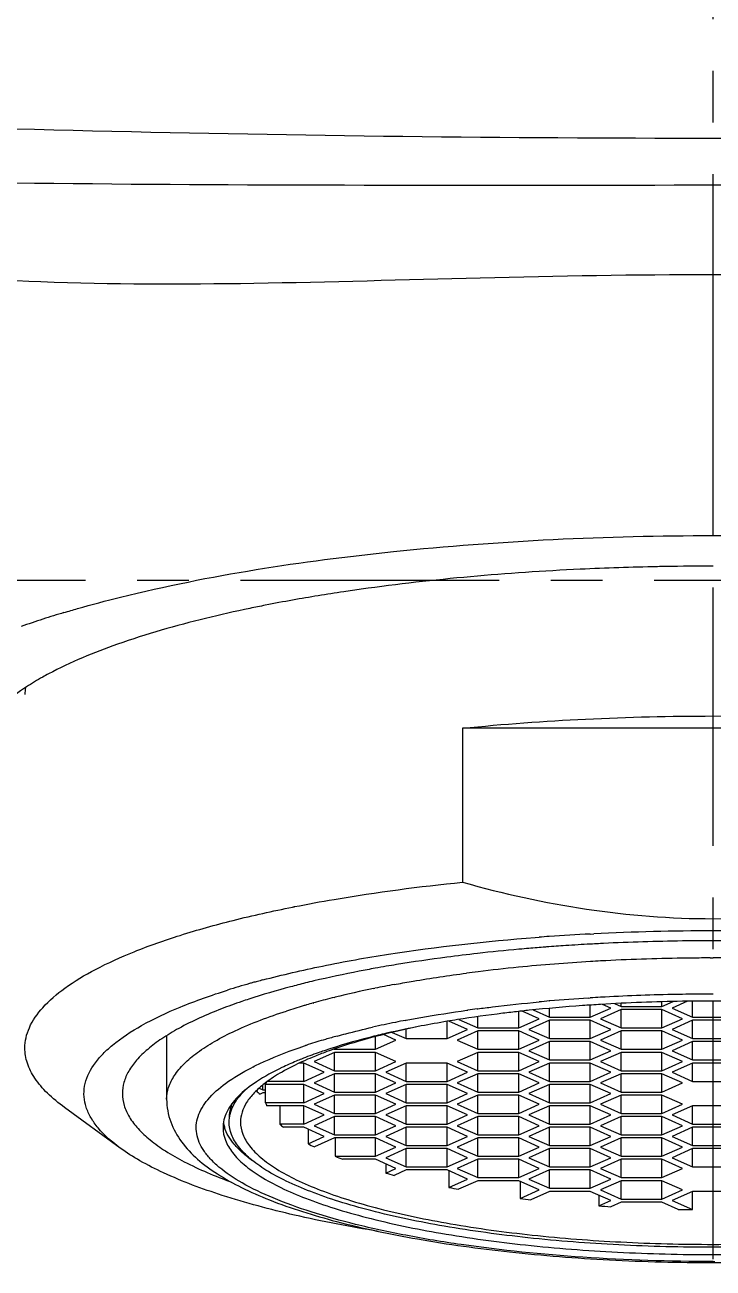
# Model space of a CAD drawing. Extents: x -4009 to -3415, y -5642 to -5222.
# Drawn here: x -3592.67 to -3581.02, y -5450.44 to -5429.38 of the extents above; entities that cross this region are included whole.
import ezdxf

# ---------------------------------------------------------------- set-up
doc = ezdxf.new("R2010")
doc.units = 0
doc.header["$LTSCALE"] = 7
doc.linetypes.add('CENTER', pattern=[2, 1.25, -0.25, 0.25, -0.25])
doc.layers.get('0').update_dxf_attribs({"color": 2, "linetype": 'CONTINUOUS'})
doc.layers.add('CL', color=1, linetype='CENTER')

# ---------------------------------------------------------------- blocks, each defined once
blk = doc.blocks.new('*U1')
at = {"layer": 'CL', "color": 0, "ltscale": 0.5, "transparency": 16777216}
blk.add_line((-131.998, 0), (-2.9, 0), dxfattribs=at)
blk = doc.blocks.new('*U4')
at = {"layer": 'CL', "color": 0, "ltscale": 0.5, "transparency": 16777216}
blk.add_line((0, -58.502), (0, 55.868), dxfattribs=at)

msp = doc.modelspace()

# ---------------------------------------------------------------- linework, layer by layer
at = {"color": 8, "linetype": 'Continuous', "true_color": 0x787878}
for p, q in [((-3581.01727, -5438.03076), (-3581.01727, -5433.61422)), ((-3581.06557, -5445.18515), (-3581.01727, -5445.18512)), ((-3586.7651, -5445.70343), (-3586.74189, -5445.69868)), ((-3586.41434, -5445.63488), (-3586.37975, -5445.62848)), ((-3581.01727, -5445.79749), (-3581.06296, -5445.79752)), ((-3587.78741, -5445.94786), (-3587.77444, -5445.94427)), ((-3587.78634, -5445.94812), (-3587.77361, -5445.94447)), ((-3587.42693, -5445.85307), (-3587.41479, -5445.85006)), ((-3587.42693, -5445.85307), (-3587.41453, -5445.85013)), ((-3583.79, -5445.9142), (-3583.7862, -5445.91388)), ((-3583.78927, -5445.91477), (-3583.78547, -5445.91445)), ((-3583.1274, -5445.86433), (-3583.0968, -5445.86238)), ((-3585.18365, -5446.0707), (-3585.16995, -5446.06879)), ((-3585.18266, -5446.07118), (-3585.16903, -5446.06923)), ((-3585.0089, -5446.04687), (-3585.00326, -5446.04612)), ((-3585.00829, -5446.04718), (-3585.0026, -5446.04645)), ((-3586.22312, -5446.24192), (-3586.2145, -5446.24027)), ((-3586.22189, -5446.24235), (-3586.21334, -5446.24067)), ((-3587.93622, -5446.67584), (-3587.91954, -5446.67028)), ((-3581.01727, -5450.32682), (-3580.98681, -5450.32682))]:
    msp.add_line(p, q, dxfattribs=at)
at = {"color": 7, "linetype": 'Continuous'}
for p, q in [((-3576.77463, -5441.29368), (-3585.25991, -5441.29368)), ((-3585.25991, -5441.29368), (-3585.25991, -5443.90168)), ((-3588.1357, -5444.32296), (-3588.10063, -5444.31598)), ((-3588.13527, -5444.3231), (-3588.11066, -5444.31797)), ((-3588.11066, -5444.31797), (-3588.10046, -5444.31604)), ((-3584.02689, -5444.83853), (-3583.96408, -5444.8338)), ((-3583.0992, -5444.77936), (-3583.0383, -5444.77627)), ((-3582.92081, -5444.94174), (-3582.9547, -5444.94345)), ((-3582.91015, -5444.9412), (-3582.92081, -5444.94174)), ((-3582.91013, -5444.94123), (-3582.92074, -5444.94183)), ((-3582.87364, -5444.9394), (-3582.91015, -5444.9412)), ((-3584.28989, -5445.03694), (-3584.30628, -5445.03841)), ((-3584.28986, -5445.03696), (-3584.30612, -5445.03853)), ((-3584.13735, -5445.02362), (-3584.14129, -5445.02395)), ((-3584.13654, -5445.02426), (-3584.14049, -5445.02458)), ((-3583.83642, -5444.99939), (-3583.85614, -5445.0009)), ((-3583.83642, -5444.99939), (-3583.85601, -5445.00101)), ((-3583.09573, -5446.18851), (-3583.09573, -5445.98366)), ((-3582.74932, -5446.03322), (-3582.88814, -5445.97098)), ((-3582.68412, -5445.95892), (-3582.57611, -5446.00733)), ((-3582.57611, -5446.00733), (-3582.57611, -5445.95369)), ((-3582.57611, -5446.00733), (-3581.88329, -5446.00733)), ((-3581.88329, -5446.00733), (-3581.69468, -5445.92278)), ((-3581.88329, -5446.00733), (-3581.88329, -5445.92694)), ((-3581.45329, -5445.91809), (-3581.71009, -5446.03322)), ((-3581.36368, -5446.18851), (-3581.36368, -5445.91724)), ((-3585.32025, -5446.22656), (-3585.00099, -5446.36968)), ((-3585.00099, -5446.36968), (-3585.00099, -5446.17884)), ((-3584.30501, -5446.09078), (-3584.31027, -5446.09137)), ((-3584.30442, -5446.09114), (-3584.30965, -5446.09175)), ((-3584.30817, -5446.36968), (-3584.30817, -5446.09157)), ((-3584.30817, -5446.36968), (-3583.96176, -5446.21439)), ((-3583.96176, -5446.21439), (-3584.2507, -5446.08486)), ((-3584.06268, -5446.06562), (-3583.78855, -5446.18851)), ((-3583.78855, -5446.18851), (-3583.78855, -5446.03874)), ((-3583.78855, -5446.18851), (-3583.09573, -5446.18851)), ((-3583.09573, -5446.18851), (-3582.74932, -5446.03322)), ((-3582.57611, -5446.0591), (-3582.92253, -5446.21439)), ((-3582.92253, -5446.21439), (-3582.57611, -5446.36968)), ((-3581.88329, -5446.0591), (-3582.57611, -5446.0591)), ((-3582.57611, -5446.36968), (-3582.57611, -5446.0591)), ((-3581.53688, -5446.21439), (-3581.88329, -5446.0591)), ((-3581.88329, -5446.36968), (-3581.88329, -5446.0591)), ((-3581.88329, -5446.36968), (-3581.53688, -5446.21439)), ((-3581.71009, -5446.03322), (-3581.36368, -5446.18851)), ((-3581.36368, -5446.18851), (-3580.67086, -5446.18851)), ((-3586.21342, -5446.55085), (-3586.21342, -5446.39176)), ((-3585.5206, -5446.55085), (-3585.5206, -5446.25964)), ((-3585.5206, -5446.55085), (-3585.17419, -5446.39556)), ((-3585.17419, -5446.39556), (-3585.48913, -5446.25438)), ((-3585.00099, -5446.42144), (-3585.3474, -5446.57674)), ((-3585.00099, -5446.36968), (-3584.30817, -5446.36968)), ((-3584.30817, -5446.42144), (-3585.00099, -5446.42144)), ((-3585.00099, -5446.73203), (-3585.00099, -5446.42144)), ((-3583.96176, -5446.57674), (-3584.30817, -5446.42144)), ((-3584.30817, -5446.73203), (-3584.30817, -5446.42144)), ((-3583.78855, -5446.24027), (-3584.13496, -5446.39556)), ((-3584.13496, -5446.39556), (-3583.78855, -5446.55085)), ((-3583.09573, -5446.24027), (-3583.78855, -5446.24027)), ((-3583.78855, -5446.55085), (-3583.78855, -5446.24027)), ((-3582.74932, -5446.39556), (-3583.09573, -5446.24027)), ((-3583.09573, -5446.55085), (-3583.09573, -5446.24027)), ((-3583.09573, -5446.55085), (-3582.74932, -5446.39556)), ((-3582.57611, -5446.42144), (-3582.92253, -5446.57674)), ((-3582.57611, -5446.36968), (-3581.88329, -5446.36968)), ((-3581.88329, -5446.42144), (-3582.57611, -5446.42144)), ((-3582.57611, -5446.73203), (-3582.57611, -5446.42144)), ((-3581.53688, -5446.57674), (-3581.88329, -5446.42144)), ((-3581.88329, -5446.73203), (-3581.88329, -5446.42144)), ((-3581.36368, -5446.24027), (-3581.71009, -5446.39556)), ((-3581.71009, -5446.39556), (-3581.36368, -5446.55085)), ((-3580.67086, -5446.24027), (-3581.36368, -5446.24027)), ((-3581.36368, -5446.55085), (-3581.36368, -5446.24027)), ((-3590.26727, -5446.50032), (-3590.26727, -5447.5792)), ((-3586.73304, -5446.73203), (-3586.73304, -5446.51705)), ((-3586.73304, -5446.73203), (-3586.38663, -5446.57674)), ((-3586.38663, -5446.57674), (-3586.59663, -5446.48259)), ((-3586.44856, -5446.44544), (-3586.21342, -5446.55085)), ((-3586.21342, -5446.55085), (-3585.5206, -5446.55085)), ((-3585.3474, -5446.57674), (-3585.00099, -5446.73203)), ((-3584.30817, -5446.73203), (-3583.96176, -5446.57674)), ((-3583.78855, -5446.60262), (-3584.13496, -5446.75791)), ((-3583.78855, -5446.55085), (-3583.09573, -5446.55085)), ((-3583.09573, -5446.60262), (-3583.78855, -5446.60262)), ((-3583.78855, -5446.9132), (-3583.78855, -5446.60262)), ((-3582.74932, -5446.75791), (-3583.09573, -5446.60262)), ((-3583.09573, -5446.9132), (-3583.09573, -5446.60262)), ((-3582.92253, -5446.57674), (-3582.57611, -5446.73203)), ((-3581.88329, -5446.73203), (-3581.53688, -5446.57674)), ((-3581.36368, -5446.60262), (-3581.71009, -5446.75791)), ((-3581.36368, -5446.55085), (-3580.67086, -5446.55085)), ((-3580.67086, -5446.60262), (-3581.36368, -5446.60262)), ((-3581.36368, -5446.9132), (-3581.36368, -5446.60262)), ((-3587.42586, -5446.78379), (-3587.77227, -5446.93908)), ((-3587.43195, -5446.7293), (-3587.42586, -5446.73203)), ((-3587.42586, -5446.73203), (-3587.42586, -5446.72722)), ((-3587.42586, -5446.73203), (-3586.73304, -5446.73203)), ((-3586.73304, -5446.78379), (-3587.42586, -5446.78379)), ((-3587.42586, -5447.09437), (-3587.42586, -5446.78379)), ((-3586.38663, -5446.93908), (-3586.73304, -5446.78379)), ((-3586.73304, -5447.09437), (-3586.73304, -5446.78379)), ((-3585.00099, -5446.78379), (-3585.3474, -5446.93908)), ((-3585.00099, -5446.73203), (-3584.30817, -5446.73203)), ((-3584.30817, -5446.78379), (-3585.00099, -5446.78379)), ((-3585.00099, -5447.09437), (-3585.00099, -5446.78379)), ((-3583.96176, -5446.93908), (-3584.30817, -5446.78379)), ((-3584.30817, -5447.09437), (-3584.30817, -5446.78379)), ((-3584.13496, -5446.75791), (-3583.78855, -5446.9132)), ((-3583.09573, -5446.9132), (-3582.74932, -5446.75791)), ((-3582.57611, -5446.78379), (-3582.92253, -5446.93908)), ((-3582.57611, -5446.73203), (-3581.88329, -5446.73203)), ((-3581.88329, -5446.78379), (-3582.57611, -5446.78379)), ((-3582.57611, -5447.09437), (-3582.57611, -5446.78379)), ((-3581.53688, -5446.93908), (-3581.88329, -5446.78379)), ((-3581.88329, -5447.09437), (-3581.88329, -5446.78379)), ((-3581.71009, -5446.75791), (-3581.36368, -5446.9132)), ((-3587.94547, -5446.96496), (-3588.01842, -5446.96496)), ((-3587.59906, -5447.12026), (-3587.94547, -5446.96496)), ((-3587.94547, -5447.27555), (-3587.94547, -5446.96496)), ((-3587.77227, -5446.93908), (-3587.42586, -5447.09437)), ((-3586.73304, -5447.09437), (-3586.38663, -5446.93908)), ((-3586.21342, -5446.96496), (-3586.55983, -5447.12026)), ((-3585.5206, -5446.96496), (-3586.21342, -5446.96496)), ((-3586.21342, -5447.27555), (-3586.21342, -5446.96496)), ((-3585.17419, -5447.12026), (-3585.5206, -5446.96496)), ((-3585.5206, -5447.27555), (-3585.5206, -5446.96496)), ((-3585.3474, -5446.93908), (-3585.00099, -5447.09437)), ((-3584.30817, -5447.09437), (-3583.96176, -5446.93908)), ((-3583.78855, -5446.96496), (-3584.13496, -5447.12026)), ((-3583.78855, -5446.9132), (-3583.09573, -5446.9132)), ((-3583.09573, -5446.96496), (-3583.78855, -5446.96496)), ((-3583.78855, -5447.27555), (-3583.78855, -5446.96496)), ((-3582.74932, -5447.12026), (-3583.09573, -5446.96496)), ((-3583.09573, -5447.27555), (-3583.09573, -5446.96496)), ((-3582.92253, -5446.93908), (-3582.57611, -5447.09437)), ((-3581.88329, -5447.09437), (-3581.53688, -5446.93908)), ((-3581.36368, -5446.96496), (-3581.71009, -5447.12026)), ((-3581.36368, -5446.9132), (-3580.67086, -5446.9132)), ((-3580.67086, -5446.96496), (-3581.36368, -5446.96496)), ((-3581.36368, -5447.27555), (-3581.36368, -5446.96496)), ((-3587.94547, -5447.27555), (-3588.55766, -5447.27555)), ((-3587.94547, -5447.27555), (-3587.59906, -5447.12026)), ((-3587.42586, -5447.14614), (-3587.77227, -5447.30143)), ((-3587.42586, -5447.09437), (-3586.73304, -5447.09437)), ((-3586.73304, -5447.14614), (-3587.42586, -5447.14614)), ((-3587.42586, -5447.45672), (-3587.42586, -5447.14614)), ((-3586.38663, -5447.30143), (-3586.73304, -5447.14614)), ((-3586.73304, -5447.45672), (-3586.73304, -5447.14614)), ((-3586.55983, -5447.12026), (-3586.21342, -5447.27555)), ((-3586.21342, -5447.27555), (-3585.5206, -5447.27555)), ((-3585.5206, -5447.27555), (-3585.17419, -5447.12026)), ((-3585.00099, -5447.14614), (-3585.3474, -5447.30143)), ((-3585.00099, -5447.09437), (-3584.30817, -5447.09437)), ((-3584.30817, -5447.14614), (-3585.00099, -5447.14614)), ((-3585.00099, -5447.45672), (-3585.00099, -5447.14614)), ((-3583.96176, -5447.30143), (-3584.30817, -5447.14614)), ((-3584.30817, -5447.45672), (-3584.30817, -5447.14614)), ((-3584.13496, -5447.12026), (-3583.78855, -5447.27555)), ((-3583.78855, -5447.27555), (-3583.09573, -5447.27555)), ((-3583.09573, -5447.27555), (-3582.74932, -5447.12026)), ((-3582.57611, -5447.14614), (-3582.92253, -5447.30143)), ((-3582.57611, -5447.09437), (-3581.88329, -5447.09437)), ((-3581.88329, -5447.14614), (-3582.57611, -5447.14614)), ((-3582.57611, -5447.45672), (-3582.57611, -5447.14614)), ((-3581.53688, -5447.30143), (-3581.88329, -5447.14614)), ((-3581.88329, -5447.45672), (-3581.88329, -5447.14614)), ((-3581.71009, -5447.12026), (-3581.36368, -5447.27555)), ((-3581.36368, -5447.27555), (-3580.67086, -5447.27555)), ((-3588.70274, -5447.39179), (-3588.63829, -5447.42069)), ((-3588.63829, -5447.47245), (-3588.68515, -5447.49345)), ((-3588.63829, -5447.42069), (-3588.63829, -5447.33776)), ((-3588.63829, -5447.42069), (-3588.59355, -5447.42069)), ((-3588.59355, -5447.47245), (-3588.63829, -5447.47245)), ((-3588.59355, -5447.63789), (-3588.59355, -5447.30107)), ((-3587.94547, -5447.32731), (-3588.59355, -5447.32731)), ((-3587.59906, -5447.4826), (-3587.94547, -5447.32731)), ((-3587.94547, -5447.63789), (-3587.94547, -5447.32731)), ((-3587.94547, -5447.63789), (-3587.59906, -5447.4826)), ((-3587.77227, -5447.30143), (-3587.42586, -5447.45672)), ((-3587.42586, -5447.45672), (-3586.73304, -5447.45672)), ((-3586.73304, -5447.45672), (-3586.38663, -5447.30143)), ((-3586.21342, -5447.32731), (-3586.55983, -5447.4826)), ((-3586.55983, -5447.4826), (-3586.21342, -5447.63789)), ((-3585.5206, -5447.32731), (-3586.21342, -5447.32731)), ((-3586.21342, -5447.63789), (-3586.21342, -5447.32731)), ((-3585.17419, -5447.4826), (-3585.5206, -5447.32731)), ((-3585.5206, -5447.63789), (-3585.5206, -5447.32731)), ((-3585.5206, -5447.63789), (-3585.17419, -5447.4826)), ((-3585.3474, -5447.30143), (-3585.00099, -5447.45672)), ((-3585.00099, -5447.45672), (-3584.30817, -5447.45672)), ((-3584.30817, -5447.45672), (-3583.96176, -5447.30143)), ((-3583.78855, -5447.32731), (-3584.13496, -5447.4826)), ((-3584.13496, -5447.4826), (-3583.78855, -5447.63789)), ((-3583.09573, -5447.32731), (-3583.78855, -5447.32731)), ((-3583.78855, -5447.63789), (-3583.78855, -5447.32731)), ((-3582.74932, -5447.4826), (-3583.09573, -5447.32731)), ((-3583.09573, -5447.63789), (-3583.09573, -5447.32731)), ((-3583.09573, -5447.63789), (-3582.74932, -5447.4826)), ((-3582.92253, -5447.30143), (-3582.57611, -5447.45672)), ((-3582.57611, -5447.45672), (-3581.88329, -5447.45672)), ((-3581.88329, -5447.45672), (-3581.53688, -5447.30143)), ((-3587.94547, -5447.63789), (-3588.59355, -5447.63789)), ((-3587.94547, -5447.68966), (-3588.57505, -5447.68966)), ((-3588.34939, -5447.68966), (-3588.34939, -5448.00024)), ((-3587.59906, -5447.84495), (-3587.94547, -5447.68966)), ((-3587.94547, -5448.00024), (-3587.94547, -5447.68966)), ((-3587.42586, -5447.50848), (-3587.77227, -5447.66378)), ((-3587.77227, -5447.66378), (-3587.42586, -5447.81907)), ((-3586.73304, -5447.50848), (-3587.42586, -5447.50848)), ((-3587.42586, -5447.81907), (-3587.42586, -5447.50848)), ((-3586.38663, -5447.66378), (-3586.73304, -5447.50848)), ((-3586.73304, -5447.81907), (-3586.73304, -5447.50848)), ((-3586.73304, -5447.81907), (-3586.38663, -5447.66378)), ((-3586.21342, -5447.68966), (-3586.55983, -5447.84495)), ((-3586.21342, -5447.63789), (-3585.5206, -5447.63789)), ((-3585.5206, -5447.68966), (-3586.21342, -5447.68966)), ((-3586.21342, -5448.00024), (-3586.21342, -5447.68966)), ((-3585.17419, -5447.84495), (-3585.5206, -5447.68966)), ((-3585.5206, -5448.00024), (-3585.5206, -5447.68966)), ((-3585.00099, -5447.50848), (-3585.3474, -5447.66378)), ((-3585.3474, -5447.66378), (-3585.00099, -5447.81907)), ((-3584.30817, -5447.50848), (-3585.00099, -5447.50848)), ((-3585.00099, -5447.81907), (-3585.00099, -5447.50848)), ((-3583.96176, -5447.66378), (-3584.30817, -5447.50848)), ((-3584.30817, -5447.81907), (-3584.30817, -5447.50848)), ((-3584.30817, -5447.81907), (-3583.96176, -5447.66378)), ((-3583.78855, -5447.68966), (-3584.13496, -5447.84495)), ((-3583.78855, -5447.63789), (-3583.09573, -5447.63789)), ((-3583.09573, -5447.68966), (-3583.78855, -5447.68966)), ((-3583.78855, -5448.00024), (-3583.78855, -5447.68966)), ((-3582.74932, -5447.84495), (-3583.09573, -5447.68966)), ((-3583.09573, -5448.00024), (-3583.09573, -5447.68966)), ((-3582.57611, -5447.50848), (-3582.92253, -5447.66378)), ((-3582.92253, -5447.66378), (-3582.57611, -5447.81907)), ((-3581.88329, -5447.50848), (-3582.57611, -5447.50848)), ((-3582.57611, -5447.81907), (-3582.57611, -5447.50848)), ((-3581.53688, -5447.66378), (-3581.88329, -5447.50848)), ((-3581.88329, -5447.81907), (-3581.88329, -5447.50848)), ((-3581.88329, -5447.81907), (-3581.53688, -5447.66378)), ((-3581.36368, -5447.68966), (-3581.71009, -5447.84495)), ((-3580.67086, -5447.68966), (-3581.36368, -5447.68966)), ((-3581.36368, -5448.00024), (-3581.36368, -5447.68966)), ((-3591.05213, -5448.40583), (-3591.99437, -5447.71978)), ((-3587.94547, -5448.00024), (-3587.59906, -5447.84495)), ((-3587.42586, -5447.87083), (-3587.77227, -5448.02612)), ((-3587.42586, -5447.81907), (-3586.73304, -5447.81907)), ((-3586.73304, -5447.87083), (-3587.42586, -5447.87083)), ((-3587.42586, -5448.18141), (-3587.42586, -5447.87083)), ((-3586.38663, -5448.02612), (-3586.73304, -5447.87083)), ((-3586.73304, -5448.18141), (-3586.73304, -5447.87083)), ((-3586.55983, -5447.84495), (-3586.21342, -5448.00024)), ((-3585.5206, -5448.00024), (-3585.17419, -5447.84495)), ((-3585.00099, -5447.87083), (-3585.3474, -5448.02612)), ((-3585.00099, -5447.81907), (-3584.30817, -5447.81907)), ((-3584.30817, -5447.87083), (-3585.00099, -5447.87083)), ((-3585.00099, -5448.18141), (-3585.00099, -5447.87083)), ((-3583.96176, -5448.02612), (-3584.30817, -5447.87083)), ((-3584.30817, -5448.18141), (-3584.30817, -5447.87083)), ((-3584.13496, -5447.84495), (-3583.78855, -5448.00024)), ((-3583.09573, -5448.00024), (-3582.74932, -5447.84495)), ((-3582.57611, -5447.87083), (-3582.92253, -5448.02612)), ((-3582.57611, -5447.81907), (-3581.88329, -5447.81907)), ((-3581.88329, -5447.87083), (-3582.57611, -5447.87083)), ((-3582.57611, -5448.18141), (-3582.57611, -5447.87083)), ((-3581.53688, -5448.02612), (-3581.88329, -5447.87083)), ((-3581.88329, -5448.18141), (-3581.88329, -5447.87083)), ((-3581.71009, -5447.84495), (-3581.36368, -5448.00024)), ((-3587.94547, -5448.00024), (-3588.34939, -5448.00024)), ((-3587.94547, -5448.052), (-3588.29188, -5448.052)), ((-3587.59906, -5448.2073), (-3587.94547, -5448.052)), ((-3587.87447, -5448.08384), (-3587.87447, -5448.33076)), ((-3587.77227, -5448.02612), (-3587.42586, -5448.18141)), ((-3586.73304, -5448.18141), (-3586.38663, -5448.02612)), ((-3586.21342, -5448.052), (-3586.55983, -5448.2073)), ((-3586.21342, -5448.00024), (-3585.5206, -5448.00024)), ((-3585.5206, -5448.052), (-3586.21342, -5448.052)), ((-3586.21342, -5448.36259), (-3586.21342, -5448.052)), ((-3585.17419, -5448.2073), (-3585.5206, -5448.052)), ((-3585.5206, -5448.36259), (-3585.5206, -5448.052)), ((-3585.3474, -5448.02612), (-3585.00099, -5448.18141)), ((-3584.30817, -5448.18141), (-3583.96176, -5448.02612)), ((-3583.78855, -5448.052), (-3584.13496, -5448.2073)), ((-3583.78855, -5448.00024), (-3583.09573, -5448.00024)), ((-3583.09573, -5448.052), (-3583.78855, -5448.052)), ((-3583.78855, -5448.36259), (-3583.78855, -5448.052)), ((-3582.74932, -5448.2073), (-3583.09573, -5448.052)), ((-3583.09573, -5448.36259), (-3583.09573, -5448.052)), ((-3582.92253, -5448.02612), (-3582.57611, -5448.18141)), ((-3581.88329, -5448.18141), (-3581.53688, -5448.02612)), ((-3581.36368, -5448.052), (-3581.71009, -5448.2073)), ((-3581.36368, -5448.00024), (-3580.67086, -5448.00024)), ((-3580.67086, -5448.052), (-3581.36368, -5448.052)), ((-3581.36368, -5448.36259), (-3581.36368, -5448.052)), ((-3587.87447, -5448.33076), (-3587.59906, -5448.2073)), ((-3587.42586, -5448.23318), (-3587.76758, -5448.38637)), ((-3587.42586, -5448.18141), (-3586.73304, -5448.18141)), ((-3586.73304, -5448.23318), (-3587.42586, -5448.23318)), ((-3587.41649, -5448.23318), (-3587.41649, -5448.54376)), ((-3586.38663, -5448.38847), (-3586.73304, -5448.23318)), ((-3586.73304, -5448.54376), (-3586.73304, -5448.23318)), ((-3586.55983, -5448.2073), (-3586.21342, -5448.36259)), ((-3585.5206, -5448.36259), (-3585.17419, -5448.2073)), ((-3585.00099, -5448.23318), (-3585.3474, -5448.38847)), ((-3585.00099, -5448.18141), (-3584.30817, -5448.18141)), ((-3584.30817, -5448.23318), (-3585.00099, -5448.23318)), ((-3585.00099, -5448.54376), (-3585.00099, -5448.23318)), ((-3583.96176, -5448.38847), (-3584.30817, -5448.23318)), ((-3584.30817, -5448.54376), (-3584.30817, -5448.23318)), ((-3584.13496, -5448.2073), (-3583.78855, -5448.36259)), ((-3583.09573, -5448.36259), (-3582.74932, -5448.2073)), ((-3582.57611, -5448.23318), (-3582.92253, -5448.38847)), ((-3582.57611, -5448.18141), (-3581.88329, -5448.18141)), ((-3581.88329, -5448.23318), (-3582.57611, -5448.23318)), ((-3582.57611, -5448.54376), (-3582.57611, -5448.23318)), ((-3581.53688, -5448.38847), (-3581.88329, -5448.23318)), ((-3581.88329, -5448.54376), (-3581.88329, -5448.23318)), ((-3581.71009, -5448.2073), (-3581.36368, -5448.36259)), ((-3587.41649, -5448.54376), (-3586.73304, -5448.54376)), ((-3586.73304, -5448.54376), (-3586.38663, -5448.38847)), ((-3586.21342, -5448.41435), (-3586.55983, -5448.56964)), ((-3586.21342, -5448.36259), (-3585.5206, -5448.36259)), ((-3585.5206, -5448.41435), (-3586.21342, -5448.41435)), ((-3586.21342, -5448.72493), (-3586.21342, -5448.41435)), ((-3585.17419, -5448.56964), (-3585.5206, -5448.41435)), ((-3585.5206, -5448.72493), (-3585.5206, -5448.41435)), ((-3585.3474, -5448.38847), (-3585.00099, -5448.54376)), ((-3585.00099, -5448.54376), (-3584.30817, -5448.54376)), ((-3584.30817, -5448.54376), (-3583.96176, -5448.38847)), ((-3583.78855, -5448.41435), (-3584.13496, -5448.56964)), ((-3583.78855, -5448.36259), (-3583.09573, -5448.36259)), ((-3583.09573, -5448.41435), (-3583.78855, -5448.41435)), ((-3583.78855, -5448.72493), (-3583.78855, -5448.41435)), ((-3582.74932, -5448.56964), (-3583.09573, -5448.41435)), ((-3583.09573, -5448.72493), (-3583.09573, -5448.41435)), ((-3582.92253, -5448.38847), (-3582.57611, -5448.54376)), ((-3582.57611, -5448.54376), (-3581.88329, -5448.54376)), ((-3581.88329, -5448.54376), (-3581.53688, -5448.38847)), ((-3581.36368, -5448.41435), (-3581.71009, -5448.56964)), ((-3581.36368, -5448.36259), (-3580.67086, -5448.36259)), ((-3580.67086, -5448.41435), (-3581.36368, -5448.41435)), ((-3581.36368, -5448.72493), (-3581.36368, -5448.41435)), ((-3586.73304, -5448.59552), (-3587.28385, -5448.59552)), ((-3586.38663, -5448.75082), (-3586.73304, -5448.59552)), ((-3586.55983, -5448.56964), (-3586.21342, -5448.72493)), ((-3586.55983, -5448.67317), (-3586.55983, -5448.82846)), ((-3586.55983, -5448.82846), (-3586.38663, -5448.75082)), ((-3586.21342, -5448.72493), (-3585.5206, -5448.72493)), ((-3585.5206, -5448.72493), (-3585.17419, -5448.56964)), ((-3585.00099, -5448.59552), (-3585.3474, -5448.75082)), ((-3585.3474, -5448.75082), (-3585.00099, -5448.90611)), ((-3584.30817, -5448.59552), (-3585.00099, -5448.59552)), ((-3585.00099, -5448.90611), (-3585.00099, -5448.59552)), ((-3583.96176, -5448.75082), (-3584.30817, -5448.59552)), ((-3584.30817, -5448.90611), (-3584.30817, -5448.59552)), ((-3584.30817, -5448.90611), (-3583.96176, -5448.75082)), ((-3584.13496, -5448.56964), (-3583.78855, -5448.72493)), ((-3583.78855, -5448.72493), (-3583.09573, -5448.72493)), ((-3583.09573, -5448.72493), (-3582.74932, -5448.56964)), ((-3582.57611, -5448.59552), (-3582.92253, -5448.75082)), ((-3582.92253, -5448.75082), (-3582.57611, -5448.90611)), ((-3581.88329, -5448.59552), (-3582.57611, -5448.59552)), ((-3582.57611, -5448.90611), (-3582.57611, -5448.59552)), ((-3581.53688, -5448.75082), (-3581.88329, -5448.59552)), ((-3581.88329, -5448.90611), (-3581.88329, -5448.59552)), ((-3581.88329, -5448.90611), (-3581.53688, -5448.75082)), ((-3581.71009, -5448.56964), (-3581.36368, -5448.72493)), ((-3581.36368, -5448.72493), (-3580.67086, -5448.72493)), ((-3586.21342, -5448.7767), (-3586.41538, -5448.86723)), ((-3585.5206, -5448.7767), (-3586.21342, -5448.7767)), ((-3585.17419, -5448.93199), (-3585.5206, -5448.7767)), ((-3585.48898, -5448.79087), (-3585.48898, -5449.0731)), ((-3585.48898, -5449.0731), (-3585.17419, -5448.93199)), ((-3585.00099, -5448.95787), (-3585.32502, -5449.10313)), ((-3585.00099, -5448.90611), (-3584.30817, -5448.90611)), ((-3584.30817, -5448.95787), (-3585.00099, -5448.95787)), ((-3583.96176, -5449.11316), (-3584.30817, -5448.95787)), ((-3584.28579, -5448.9679), (-3584.28579, -5449.25842)), ((-3583.78855, -5448.7767), (-3584.13496, -5448.93199)), ((-3584.13496, -5448.93199), (-3583.78855, -5449.08728)), ((-3583.09573, -5448.7767), (-3583.78855, -5448.7767)), ((-3583.78855, -5449.08728), (-3583.78855, -5448.7767)), ((-3582.74932, -5448.93199), (-3583.09573, -5448.7767)), ((-3583.09573, -5449.08728), (-3583.09573, -5448.7767)), ((-3583.09573, -5449.08728), (-3582.74932, -5448.93199)), ((-3582.57611, -5448.95787), (-3582.92253, -5449.11316)), ((-3582.57611, -5448.90611), (-3581.88329, -5448.90611)), ((-3581.88329, -5448.95787), (-3582.57611, -5448.95787)), ((-3582.57611, -5449.26845), (-3582.57611, -5448.95787)), ((-3581.53688, -5449.11316), (-3581.88329, -5448.95787)), ((-3581.88329, -5449.26845), (-3581.88329, -5448.95787)), ((-3584.28579, -5449.25842), (-3583.96176, -5449.11316)), ((-3583.78855, -5449.13904), (-3584.10334, -5449.28016)), ((-3583.78855, -5449.08728), (-3583.09573, -5449.08728)), ((-3583.09573, -5449.13904), (-3583.78855, -5449.13904)), ((-3582.74932, -5449.29434), (-3583.09573, -5449.13904)), ((-3582.92253, -5449.11316), (-3582.57611, -5449.26845)), ((-3581.88329, -5449.26845), (-3581.53688, -5449.11316)), ((-3581.36368, -5449.13904), (-3581.71009, -5449.29434)), ((-3581.36836, -5449.44753), (-3581.36836, -5449.13904)), ((-3580.67086, -5449.13904), (-3581.36368, -5449.13904)), ((-3582.95128, -5449.2038), (-3582.95128, -5449.38487)), ((-3582.95128, -5449.38487), (-3582.74932, -5449.29434)), ((-3582.57611, -5449.32022), (-3582.74932, -5449.39786)), ((-3582.57611, -5449.26845), (-3581.88329, -5449.26845)), ((-3581.88329, -5449.32022), (-3582.57611, -5449.32022)), ((-3581.60789, -5449.44368), (-3581.88329, -5449.32022)), ((-3581.71009, -5449.29434), (-3581.36836, -5449.44753))]:
    msp.add_line(p, q, dxfattribs=at)
for centre, radius, start, end in [((-3581.01734, -5486.60869), 48.06028, 90.959988, 91.12533), ((-3581.01699, -5486.61312), 48.06472, 90.000336, 90.960324), ((-3583.39042, -5465.61515), 26.91253, 100.153385, 101.156168), ((-3587.7955, -5453.50683), 14.78323, 107.988279, 109.502261), ((-3587.16658, -5455.43856), 16.81477, 106.724973, 107.993755), ((-3591.87735, -5440.72149), 0.78991, 171.529386, 179.973313), ((-3581.02851, -5485.07267), 40.34649, 89.984042, 92.855282), ((-3581.01514, -5485.44161), 40.71543, 87.163969, 90.002994), ((-3581.21165, -5481.76873), 37.03735, 93.992397, 94.261866), ((-3581.14261, -5482.77454), 38.04552, 92.947883, 93.990653), ((-3581.12843, -5480.73995), 35.84304, 93.145884, 93.814664), ((-3581.0923, -5481.38068), 36.4848, 92.925999, 93.147321), ((-3581.02713, -5482.88115), 37.98666, 90.767957, 92.786209), ((-3581.01731, -5483.45518), 38.56077, 89.228768, 90.77123), ((-3582.0884, -5471.50451), 26.55554, 97.43475, 99.290899), ((-3581.71404, -5474.36628), 29.44168, 96.41383, 97.436527), ((-3581.44201, -5476.837), 31.92732, 95.147054, 96.40364), ((-3581.32056, -5478.16241), 33.25829, 94.865262, 95.122236), ((-3581.26497, -5478.82059), 33.91881, 94.381277, 94.857841), ((-3581.1941, -5479.75152), 34.85244, 93.815051, 94.34803), ((-3582.68011, -5467.84113), 22.84466, 99.753241, 100.230659), ((-3582.52912, -5468.71868), 23.7351, 99.326683, 99.753588), ((-3584.8487, -5459.86259), 14.79882, 105.210959, 105.518969), ((-3584.72481, -5460.31849), 15.27126, 104.857818, 105.210726), ((-3583.9893, -5461.5311), 16.39921, 103.353133, 103.859105), ((-3585.33842, -5458.14769), 13.01539, 105.715906, 107.430161), ((-3584.94878, -5459.50186), 14.42447, 105.519303, 105.748752), ((-3581.03316, -5477.12915), 31.21402, 90.925949, 93.46866), ((-3581.0175, -5477.88182), 31.96685, 90.62068, 90.93222), ((-3581.01721, -5477.90027), 31.9853, 90.0001, 90.620828), ((-3581.01732, -5477.89998), 31.98501, 89.379166, 89.9999), ((-3582.18296, -5466.21574), 20.23406, 98.987264, 99.489349), ((-3581.48389, -5471.34589), 25.41219, 96.2329, 96.373813), ((-3581.44669, -5471.68746), 25.75578, 95.984104, 96.232666), ((-3582.90839, -5462.25529), 16.20751, 100.845492, 102.971187), ((-3582.41531, -5464.83548), 18.83438, 99.484443, 100.841772), ((-3585.32838, -5452.85311), 6.47569, 110.444985, 112.471959), ((-3584.99881, -5453.73772), 7.41969, 109.24871, 110.443493), ((-3585.70885, -5451.9244), 5.47207, 112.507605, 114.28615), ((-3587.65937, -5446.31355), 1.56345, 225.85136, 228.99724), ((-3587.38212, -5448.88787), 1.9967, 127.590193, 127.855875), ((-3588.02607, -5447.50114), 0.59351, 159.438095, 162.969152), ((-3588.01733, -5447.46113), 0.60272, 197.054076, 202.281535), ((-3588.71711, -5447.87813), 0.59671, 189.158949, 196.265512), ((-3588.6905, -5447.87083), 0.6243, 196.224369, 196.8735), ((-3587.31149, -5446.90499), 1.50891, 226.539856, 229.478166), ((-3586.08625, -5445.02441), 3.75894, 241.59358, 243.430185), ((-3585.09959, -5442.80272), 6.19092, 248.022612, 249.340372), ((-3583.66241, -5438.32212), 10.89854, 254.582313, 255.368607), ((-3582.38409, -5432.58336), 16.77951, 259.33652, 259.905678), ((-3581.53556, -5426.94802), 22.47928, 262.972514, 263.440851), ((-3581.11679, -5422.44394), 27.00332, 266.104565, 266.53397), ((-3581.01895, -5420.24641), 29.20321, 268.844449, 269.314453)]:
    msp.add_arc(centre, radius, start, end, dxfattribs=at)
at = {"color": 8, "linetype": 'Continuous', "true_color": 0x787878}
for centre, radius, start, end in [((-3581.56858, -5473.23435), 28.0268, 95.618838, 97.026173), ((-3581.25176, -5476.4256), 31.23374, 93.380445, 95.624057), ((-3581.10265, -5478.64398), 33.45705, 93.117578, 93.411352), ((-3581.04178, -5479.83013), 34.64477, 90.820064, 93.111408), ((-3581.01746, -5480.83532), 35.6502, 90.556704, 90.836014), ((-3581.01734, -5480.84227), 35.65715, 90.077498, 90.556792), ((-3581.01732, -5480.85468), 35.66956, 89.443254, 89.999915), ((-3581.75789, -5471.67976), 26.46073, 97.031099, 97.456835), ((-3583.53213, -5461.54108), 16.16426, 101.537405, 103.898392), ((-3582.91774, -5464.45877), 19.14589, 100.522932, 101.521596), ((-3581.05007, -5478.33863), 32.54072, 91.161246, 93.299681), ((-3581.01887, -5479.42856), 33.63106, 90.884374, 91.176749), ((-3581.01739, -5479.52255), 33.72506, 90.077428, 90.884434), ((-3584.93206, -5456.31463), 10.75257, 106.326706, 107.923004), ((-3584.64007, -5457.29083), 11.77149, 106.222012, 106.354854), ((-3584.59492, -5457.44605), 11.93314, 106.069195, 106.221967), ((-3584.485, -5457.82926), 12.33181, 105.533152, 106.067114), ((-3584.35169, -5458.30778), 12.82855, 105.298614, 105.474366), ((-3584.13727, -5459.09791), 13.64726, 103.948458, 105.291666), ((-3581.30043, -5474.7049), 28.89813, 94.942137, 95.28843), ((-3581.20738, -5475.7996), 29.99678, 93.669883, 94.931815), ((-3581.11307, -5477.19177), 31.39213, 93.305369, 93.623058), ((-3581.83867, -5469.94253), 24.10504, 97.557279, 97.943604), ((-3583.16277, -5462.33628), 16.3826, 101.377567, 102.757522), ((-3582.82044, -5464.00642), 18.08745, 100.843315, 101.396963), ((-3584.73896, -5456.26501), 10.10819, 106.323078, 108.041385), ((-3584.33279, -5457.63158), 11.53383, 105.314332, 106.351446), ((-3584.98006, -5455.51924), 9.32442, 108.051956, 108.375672), ((-3586.81045, -5450.97768), 4.42322, 116.885823, 117.222597)]:
    msp.add_arc(centre, radius, start, end, dxfattribs=at)
for points, knots in [([(-3560.01727, -5430.78232), (-3567.01014, -5431.14253), (-3581.01726, -5431.46556), (-3595.02437, -5431.14249), (-3602.01727, -5430.78232)], [0, 0, 0, 0, 0.49999908, 1, 1, 1, 1]), ([(-3581.01727, -5433.61422), (-3582.33176, -5433.61237), (-3584.92352, -5433.65828), (-3588.71543, -5433.7794), (-3592.28862, -5433.78019), (-3596.19882, -5433.48866), (-3599.44825, -5432.83805), (-3601.50445, -5432.03912), (-3602.01727, -5431.78364)], [0, 0, 0, 0, 0.1855644, 0.36586353, 0.53563245, 0.6896278, 0.91912037, 1, 1, 1, 1]), ([(-3560.01727, -5431.78364), (-3567.00881, -5432.14285), (-3581.01724, -5432.05326), (-3595.02568, -5432.14281), (-3602.01727, -5431.78364)], [0, 0, 0, 0, 0.4999981, 1, 1, 1, 1]), ([(-3560.02466, -5431.78732), (-3560.55657, -5432.05173), (-3562.63988, -5432.85346), (-3565.91177, -5433.49888), (-3569.81618, -5433.78185), (-3573.3698, -5433.7778), (-3577.13752, -5433.65767), (-3579.71188, -5433.61255), (-3581.01727, -5433.61422)], [0, 0, 0, 0, 0.08388692, 0.31413911, 0.4675802, 0.63645251, 0.81564913, 1, 1, 1, 1]), ([(-3586.37975, -5445.62848), (-3586.28432, -5445.61091), (-3585.88967, -5445.54115), (-3585.49312, -5445.48223), (-3585.19195, -5445.44281)], [0, 0, 0, 0, 0.24210834, 1, 1, 1, 1]), ([(-3585.00326, -5446.04612), (-3584.91857, -5446.0349), (-3584.57274, -5445.99094), (-3584.22602, -5445.95404), (-3583.96396, -5445.92978)], [0, 0, 0, 0, 0.24504273, 1, 1, 1, 1]), ([(-3590.26727, -5447.5792), (-3590.26727, -5447.51109), (-3590.24274, -5447.36781), (-3590.13758, -5447.1628), (-3589.96841, -5446.96441), (-3589.73745, -5446.77221), (-3589.44606, -5446.58621), (-3588.95064, -5446.33335), (-3588.5359, -5446.17929), (-3588.24104, -5446.08387)], [0, 0, 0, 0, 0.07714889, 0.16138328, 0.25808164, 0.37056728, 0.50059787, 0.64891497, 1, 1, 1, 1]), ([(-3586.2145, -5446.24027), (-3586.13161, -5446.22443), (-3585.78911, -5446.16139), (-3585.44497, -5446.10733), (-3585.18365, -5446.0707)], [0, 0, 0, 0, 0.24231215, 1, 1, 1, 1]), ([(-3587.37905, -5446.5073), (-3587.33097, -5446.49412), (-3587.13231, -5446.44098), (-3586.9324, -5446.39254), (-3586.78046, -5446.35811)], [0, 0, 0, 0, 0.24242237, 1, 1, 1, 1]), ([(-3588.8107, -5447.03257), (-3588.74667, -5447.0001), (-3588.46231, -5446.86443), (-3588.16686, -5446.75295), (-3587.93622, -5446.67584)], [0, 0, 0, 0, 0.22791771, 1, 1, 1, 1]), ([(-3581.01727, -5450.32682), (-3581.7523, -5450.32682), (-3583.17867, -5450.28088), (-3584.91388, -5450.10683), (-3586.19445, -5449.89537), (-3587.04283, -5449.71258), (-3587.79453, -5449.50407), (-3588.43818, -5449.27332), (-3588.96411, -5449.024), (-3589.31734, -5448.79209), (-3589.52696, -5448.59568), (-3589.67225, -5448.41623), (-3589.7625, -5448.21656), (-3589.77142, -5448.01429), (-3589.72892, -5447.80999), (-3589.56808, -5447.55272), (-3589.25081, -5447.27842), (-3588.9851, -5447.1222), (-3588.83385, -5447.04439)], [0, 0, 0, 0, 0.20312608, 0.39407021, 0.48143278, 0.56169238, 0.63378378, 0.69686586, 0.75040682, 0.79434754, 0.81294293, 0.82953647, 0.85809826, 0.87138669, 0.88491435, 0.91520023, 0.95299595, 1, 1, 1, 1])]:
    msp.add_open_spline(points, degree=3, knots=knots, dxfattribs=at)
at = {"color": 7, "linetype": 'Continuous'}
for points, knots in [([(-3591.04846, -5439.07375), (-3589.53293, -5438.69794), (-3586.19126, -5438.19021), (-3582.82318, -5438.03076), (-3581.01727, -5438.03076)], [0, 0, 0, 0, 0.46369706, 1, 1, 1, 1]), ([(-3581.01727, -5438.03076), (-3579.21136, -5438.03076), (-3575.84328, -5438.19021), (-3572.50161, -5438.69794), (-3570.98608, -5439.07375)], [0, 0, 0, 0, 0.53630292, 1, 1, 1, 1]), ([(-3581.96122, -5438.55768), (-3582.39628, -5438.56622), (-3584.07124, -5438.62204), (-3585.74415, -5438.76684), (-3586.97291, -5438.93924)], [0, 0, 0, 0, 0.25964009, 1, 1, 1, 1]), ([(-3586.97291, -5438.93924), (-3587.07218, -5438.95317), (-3587.46027, -5439.00938), (-3587.84735, -5439.0726), (-3588.13467, -5439.12409)], [0, 0, 0, 0, 0.25562636, 1, 1, 1, 1]), ([(-3592.0055, -5439.33511), (-3591.92945, -5439.31224), (-3591.61211, -5439.21912), (-3591.29237, -5439.13423), (-3591.04846, -5439.07375)], [0, 0, 0, 0, 0.24014594, 1, 1, 1, 1]), ([(-3588.59756, -5439.21118), (-3588.68462, -5439.22836), (-3589.02239, -5439.29685), (-3589.35873, -5439.37251), (-3589.60729, -5439.43337)], [0, 0, 0, 0, 0.25748156, 1, 1, 1, 1]), ([(-3589.60729, -5439.43337), (-3590.11146, -5439.55682), (-3591.0182, -5439.81486), (-3591.89348, -5440.17379), (-3592.2663, -5440.37293)], [0, 0, 0, 0, 0.55117764, 1, 1, 1, 1]), ([(-3592.2663, -5440.37293), (-3592.29976, -5440.39081), (-3592.42723, -5440.46051), (-3592.5519, -5440.5354), (-3592.64171, -5440.5942)], [0, 0, 0, 0, 0.26110249, 1, 1, 1, 1]), ([(-3592.64171, -5440.5942), (-3592.77479, -5440.68135), (-3593.01197, -5440.85759), (-3593.36597, -5441.22119), (-3593.51725, -5441.56888), (-3593.51723, -5441.7837)], [0, 0, 0, 0, 0.3128954, 0.57745521, 1, 1, 1, 1]), ([(-3585.25991, -5441.29368), (-3584.56689, -5441.22354), (-3583.15359, -5441.12034), (-3581.73705, -5441.08662), (-3581.01727, -5441.08662)], [0, 0, 0, 0, 0.49180345, 1, 1, 1, 1]), ([(-3581.01727, -5441.08662), (-3580.29749, -5441.08662), (-3578.88095, -5441.12034), (-3577.46765, -5441.22354), (-3576.77463, -5441.29368)], [0, 0, 0, 0, 0.50819655, 1, 1, 1, 1]), ([(-3588.10063, -5444.31598), (-3587.87915, -5444.27208), (-3586.93764, -5444.09934), (-3585.98753, -5443.97531), (-3585.25991, -5443.90168)], [0, 0, 0, 0, 0.23591019, 1, 1, 1, 1]), ([(-3585.25991, -5443.90168), (-3584.57081, -5444.0956), (-3583.16851, -5444.40801), (-3581.73398, -5444.51987), (-3581.01727, -5444.51987)], [0, 0, 0, 0, 0.49970544, 1, 1, 1, 1]), ([(-3581.01727, -5444.51987), (-3580.30056, -5444.51987), (-3578.86603, -5444.40801), (-3577.46373, -5444.0956), (-3576.77463, -5443.90168)], [0, 0, 0, 0, 0.50029464, 1, 1, 1, 1]), ([(-3592.66726, -5446.70986), (-3592.66726, -5446.65217), (-3592.65394, -5446.53387), (-3592.57187, -5446.29189), (-3592.3577, -5445.99086), (-3591.96991, -5445.66374), (-3591.44574, -5445.35136), (-3590.78956, -5445.05659), (-3590.00828, -5444.7823), (-3589.11123, -5444.53219), (-3588.47217, -5444.39018), (-3588.1357, -5444.32296)], [0, 0, 0, 0, 0.0321815, 0.06577329, 0.14159304, 0.23439915, 0.34719402, 0.48085056, 0.63502514, 0.80861917, 1, 1, 1, 1]), ([(-3588.64068, -5445.55782), (-3588.30646, -5445.46915), (-3587.60005, -5445.30636), (-3586.06531, -5445.03417), (-3584.85833, -5444.90193), (-3584.02689, -5444.83853)], [0, 0, 0, 0, 0.22190214, 0.46489326, 1, 1, 1, 1]), ([(-3586.73758, -5445.35969), (-3586.8277, -5445.37596), (-3587.17546, -5445.44094), (-3587.52162, -5445.51467), (-3587.77674, -5445.57524)], [0, 0, 0, 0, 0.25885053, 1, 1, 1, 1]), ([(-3591.05203, -5448.40589), (-3591.18871, -5448.30639), (-3591.37359, -5448.14755), (-3591.55253, -5447.89916), (-3591.63532, -5447.71991), (-3591.67275, -5447.53792), (-3591.66029, -5447.28835), (-3591.54631, -5447.04253), (-3591.36432, -5446.82197), (-3591.10176, -5446.58028), (-3590.66029, -5446.29538), (-3590.00408, -5445.98959), (-3589.50803, -5445.81506), (-3589.23709, -5445.72994)], [0, 0, 0, 0, 0.11799868, 0.16771664, 0.21271219, 0.25477516, 0.29612359, 0.38526978, 0.43722917, 0.49554667, 0.63353542, 0.80178403, 1, 1, 1, 1]), ([(-3587.91749, -5445.60931), (-3588.0023, -5445.63023), (-3588.32459, -5445.71257), (-3588.64418, -5445.80582), (-3588.87718, -5445.88249)], [0, 0, 0, 0, 0.26261187, 1, 1, 1, 1]), ([(-3588.87718, -5445.88249), (-3588.91742, -5445.89573), (-3589.07282, -5445.9479), (-3589.22695, -5446.00387), (-3589.34026, -5446.0479)], [0, 0, 0, 0, 0.25842904, 1, 1, 1, 1]), ([(-3582.92169, -5445.97231), (-3583.02433, -5445.97857), (-3583.4282, -5446.00533), (-3583.83152, -5446.04055), (-3584.13179, -5446.07203)], [0, 0, 0, 0, 0.25407071, 1, 1, 1, 1]), ([(-3589.34026, -5446.0479), (-3589.58691, -5446.14375), (-3589.93319, -5446.29683), (-3590.34268, -5446.54172), (-3590.58341, -5446.72061), (-3590.77363, -5446.90425), (-3590.91233, -5447.09258), (-3590.99765, -5447.28562), (-3591.01726, -5447.41866), (-3591.01726, -5447.4826)], [0, 0, 0, 0, 0.34234158, 0.48783193, 0.61655194, 0.72952224, 0.82869629, 0.91727941, 1, 1, 1, 1]), ([(-3584.31027, -5446.09137), (-3584.39876, -5446.10127), (-3584.74402, -5446.14177), (-3585.08842, -5446.18969), (-3585.34382, -5446.23009)], [0, 0, 0, 0, 0.25613607, 1, 1, 1, 1]), ([(-3585.95842, -5446.33717), (-3586.22485, -5446.39132), (-3586.72513, -5446.50617), (-3587.2172, -5446.6533), (-3587.44485, -5446.73282)], [0, 0, 0, 0, 0.52995306, 1, 1, 1, 1]), ([(-3586.54634, -5446.46135), (-3586.64108, -5446.48327), (-3586.99607, -5446.56925), (-3587.34763, -5446.67015), (-3587.60156, -5446.7559)], [0, 0, 0, 0, 0.26622886, 1, 1, 1, 1]), ([(-3591.99437, -5447.71978), (-3592.09741, -5447.64475), (-3592.2812, -5447.49387), (-3592.49957, -5447.24113), (-3592.63553, -5446.97972), (-3592.66726, -5446.79674), (-3592.66726, -5446.70986)], [0, 0, 0, 0, 0.30438861, 0.56556735, 0.79253751, 1, 1, 1, 1]), ([(-3587.60156, -5446.7559), (-3587.63515, -5446.76724), (-3587.76465, -5446.81188), (-3587.89302, -5446.85985), (-3587.98725, -5446.89763)], [0, 0, 0, 0, 0.25881564, 1, 1, 1, 1]), ([(-3588.31529, -5447.04108), (-3588.46395, -5447.11226), (-3588.72747, -5447.25514), (-3589.01154, -5447.47444), (-3589.17066, -5447.65816), (-3589.25228, -5447.79082), (-3589.30208, -5447.92565), (-3589.31335, -5448.01753), (-3589.31335, -5448.06216)], [0, 0, 0, 0, 0.33057125, 0.59978152, 0.71380394, 0.81639833, 0.91049435, 1, 1, 1, 1]), ([(-3587.95947, -5446.93659), (-3588.08051, -5446.9913), (-3588.30166, -5447.10175), (-3588.50977, -5447.23614), (-3588.60013, -5447.3057)], [0, 0, 0, 0, 0.53805687, 1, 1, 1, 1]), ([(-3587.98725, -5446.89763), (-3588.01602, -5446.90917), (-3588.12648, -5446.95439), (-3588.23559, -5447.00292), (-3588.31529, -5447.04108)], [0, 0, 0, 0, 0.25964064, 1, 1, 1, 1]), ([(-3591.01726, -5447.4826), (-3591.01726, -5447.54971), (-3590.99552, -5447.68984), (-3590.90137, -5447.89229), (-3590.74882, -5448.08929), (-3590.53993, -5448.28097), (-3590.27585, -5448.46731), (-3589.82662, -5448.7219), (-3589.44809, -5448.87971), (-3589.17863, -5448.97821)], [0, 0, 0, 0, 0.08080737, 0.16787773, 0.26616588, 0.37893128, 0.50807615, 0.65453712, 1, 1, 1, 1]), ([(-3589.21006, -5447.96557), (-3589.21006, -5447.91974), (-3589.19797, -5447.82515), (-3589.12339, -5447.63142), (-3589.01963, -5447.50385), (-3588.93981, -5447.42543)], [0, 0, 0, 0, 0.22238316, 0.45704963, 1, 1, 1, 1]), ([(-3588.60745, -5447.31137), (-3588.67049, -5447.36037), (-3588.78301, -5447.45895), (-3588.91586, -5447.623), (-3588.9982, -5447.792), (-3589.01725, -5447.90949), (-3589.01725, -5447.96556)], [0, 0, 0, 0, 0.30035176, 0.56043539, 0.78907792, 1, 1, 1, 1]), ([(-3590.26727, -5447.5792), (-3590.26727, -5447.70914), (-3590.21927, -5447.96962), (-3590.02444, -5448.31358), (-3589.74644, -5448.60692), (-3589.39906, -5448.85976), (-3588.98888, -5449.08745), (-3588.32286, -5449.37801), (-3587.32871, -5449.68564), (-3585.96724, -5449.97214), (-3584.42411, -5450.18412), (-3582.75359, -5450.31466), (-3581.60293, -5450.34386), (-3581.01727, -5450.34386)], [0, 0, 0, 0, 0.0382282, 0.07599268, 0.1148096, 0.1562661, 0.20192781, 0.25258318, 0.36979693, 0.5072704, 0.66154945, 0.82770254, 1, 1, 1, 1]), ([(-3589.16137, -5447.65317), (-3589.16934, -5447.67201), (-3589.19691, -5447.74599), (-3589.21006, -5447.82553), (-3589.21006, -5447.88401)], [0, 0, 0, 0, 0.25917027, 1, 1, 1, 1]), ([(-3581.01727, -5450.34386), (-3580.43161, -5450.34386), (-3579.28094, -5450.31466), (-3577.61042, -5450.18412), (-3576.06729, -5449.97214), (-3574.70582, -5449.68563), (-3573.71167, -5449.37801), (-3573.04565, -5449.08745), (-3572.63547, -5448.85976), (-3572.28811, -5448.60691), (-3572.01009, -5448.31358), (-3571.81527, -5447.96962), (-3571.76727, -5447.70913), (-3571.76727, -5447.5792)], [0, 0, 0, 0, 0.17229786, 0.33845121, 0.49273046, 0.63020396, 0.74741753, 0.79807286, 0.84373431, 0.88519123, 0.92400647, 0.9617728, 1, 1, 1, 1]), ([(-3589.31335, -5448.06216), (-3589.31336, -5448.13356), (-3589.28246, -5448.28606), (-3589.15311, -5448.49956), (-3588.94791, -5448.70398), (-3588.66918, -5448.90049), (-3588.31876, -5449.08871), (-3587.89927, -5449.2673), (-3587.41429, -5449.43471), (-3586.6546, -5449.64954), (-3585.57535, -5449.87216), (-3584.15608, -5450.06429), (-3582.61719, -5450.1828), (-3581.55696, -5450.20935), (-3581.01727, -5450.20935)], [0, 0, 0, 0, 0.02400019, 0.05091592, 0.08278518, 0.12070981, 0.16516614, 0.21624467, 0.27379319, 0.3374973, 0.48148724, 0.64371164, 0.81860407, 1, 1, 1, 1]), ([(-3588.81205, -5448.6191), (-3588.87254, -5448.57613), (-3588.98313, -5448.48953), (-3589.1597, -5448.31241), (-3589.2559, -5448.15761), (-3589.28792, -5448.05204)], [0, 0, 0, 0, 0.29649722, 0.55918747, 1, 1, 1, 1]), ([(-3581.01727, -5450.08602), (-3581.55024, -5450.08602), (-3582.59726, -5450.0598), (-3584.11698, -5449.94277), (-3585.51858, -5449.75303), (-3586.58439, -5449.53319), (-3587.33463, -5449.32103), (-3587.81357, -5449.15571), (-3588.22784, -5448.97934), (-3588.5739, -5448.79346), (-3588.84915, -5448.5994), (-3589.0518, -5448.39753), (-3589.17954, -5448.18668), (-3589.21006, -5448.03608), (-3589.21006, -5447.96557)], [0, 0, 0, 0, 0.18139518, 0.35628692, 0.51851111, 0.66250158, 0.72620605, 0.78375479, 0.83483344, 0.87928989, 0.91721461, 0.94908395, 0.97599978, 1, 1, 1, 1]), ([(-3589.01725, -5447.96556), (-3589.01725, -5448.03442), (-3588.98746, -5448.18147), (-3588.86273, -5448.38736), (-3588.66485, -5448.58448), (-3588.39607, -5448.77397), (-3588.05816, -5448.95548), (-3587.65364, -5449.1277), (-3587.18597, -5449.28912), (-3586.45339, -5449.49629), (-3585.41266, -5449.71096), (-3584.04405, -5449.89624), (-3582.56009, -5450.01052), (-3581.5377, -5450.03612), (-3581.01727, -5450.03612)], [0, 0, 0, 0, 0.02400019, 0.05091593, 0.08278519, 0.12070982, 0.16516613, 0.21624466, 0.27379317, 0.33749728, 0.48148719, 0.64371166, 0.81860414, 1, 1, 1, 1]), ([(-3572.82448, -5447.96556), (-3572.82448, -5448.03608), (-3572.855, -5448.18667), (-3572.98273, -5448.39752), (-3573.18538, -5448.5994), (-3573.46064, -5448.79346), (-3573.80669, -5448.97934), (-3574.22096, -5449.15571), (-3574.6999, -5449.32102), (-3575.45013, -5449.53318), (-3576.51594, -5449.75303), (-3577.91754, -5449.94277), (-3579.43727, -5450.0598), (-3580.4843, -5450.08602), (-3581.01727, -5450.08602)], [0, 0, 0, 0, 0.02400019, 0.05091592, 0.08278518, 0.12070981, 0.16516613, 0.21624467, 0.27379318, 0.33749729, 0.48148722, 0.64371165, 0.81860409, 1, 1, 1, 1]), ([(-3581.01727, -5450.03612), (-3580.49684, -5450.03612), (-3579.47446, -5450.01052), (-3577.9905, -5449.89624), (-3576.62189, -5449.71097), (-3575.58116, -5449.4963), (-3574.84858, -5449.28913), (-3574.38091, -5449.1277), (-3573.97639, -5448.95548), (-3573.63847, -5448.77398), (-3573.36969, -5448.58448), (-3573.17181, -5448.38736), (-3573.04708, -5448.18148), (-3573.01729, -5448.03442), (-3573.01728, -5447.96557)], [0, 0, 0, 0, 0.18139514, 0.35628689, 0.5185111, 0.66250155, 0.72620602, 0.78375477, 0.83483342, 0.87928987, 0.91721459, 0.94908394, 0.97599977, 1, 1, 1, 1]), ([(-3581.01727, -5450.20935), (-3580.47758, -5450.20935), (-3579.41735, -5450.1828), (-3577.87847, -5450.06429), (-3576.4592, -5449.87216), (-3575.37995, -5449.64954), (-3574.62026, -5449.43471), (-3574.13528, -5449.26731), (-3573.71579, -5449.08872), (-3573.36536, -5448.90049), (-3573.08664, -5448.70398), (-3572.88143, -5448.49956), (-3572.75208, -5448.28606), (-3572.72118, -5448.13357), (-3572.72118, -5448.06216)], [0, 0, 0, 0, 0.18139521, 0.35628693, 0.51851111, 0.66250159, 0.72620606, 0.7837548, 0.83483345, 0.8792899, 0.91721461, 0.94908395, 0.97599978, 1, 1, 1, 1]), ([(-3586.68301, -5449.8166), (-3587.15921, -5449.73916), (-3588.0491, -5449.56944), (-3589.26712, -5449.24518), (-3590.13878, -5448.92196), (-3590.70672, -5448.63426), (-3590.94551, -5448.48344), (-3591.05203, -5448.40589)], [0, 0, 0, 0, 0.31304079, 0.58730405, 0.81718504, 0.91451413, 1, 1, 1, 1])]:
    msp.add_open_spline(points, degree=3, knots=knots, dxfattribs=at)

# ---------------------------------------------------------------- block references
at = {"layer": 'CL', "ltscale": 0.5}
for name, p in [('*U4', (-3581.01727, -5405.78364)), ('*U1', (-3506.01727, -5438.78364))]:
    msp.add_blockref(name, p, dxfattribs=at)

doc.saveas('drawing.dxf')
